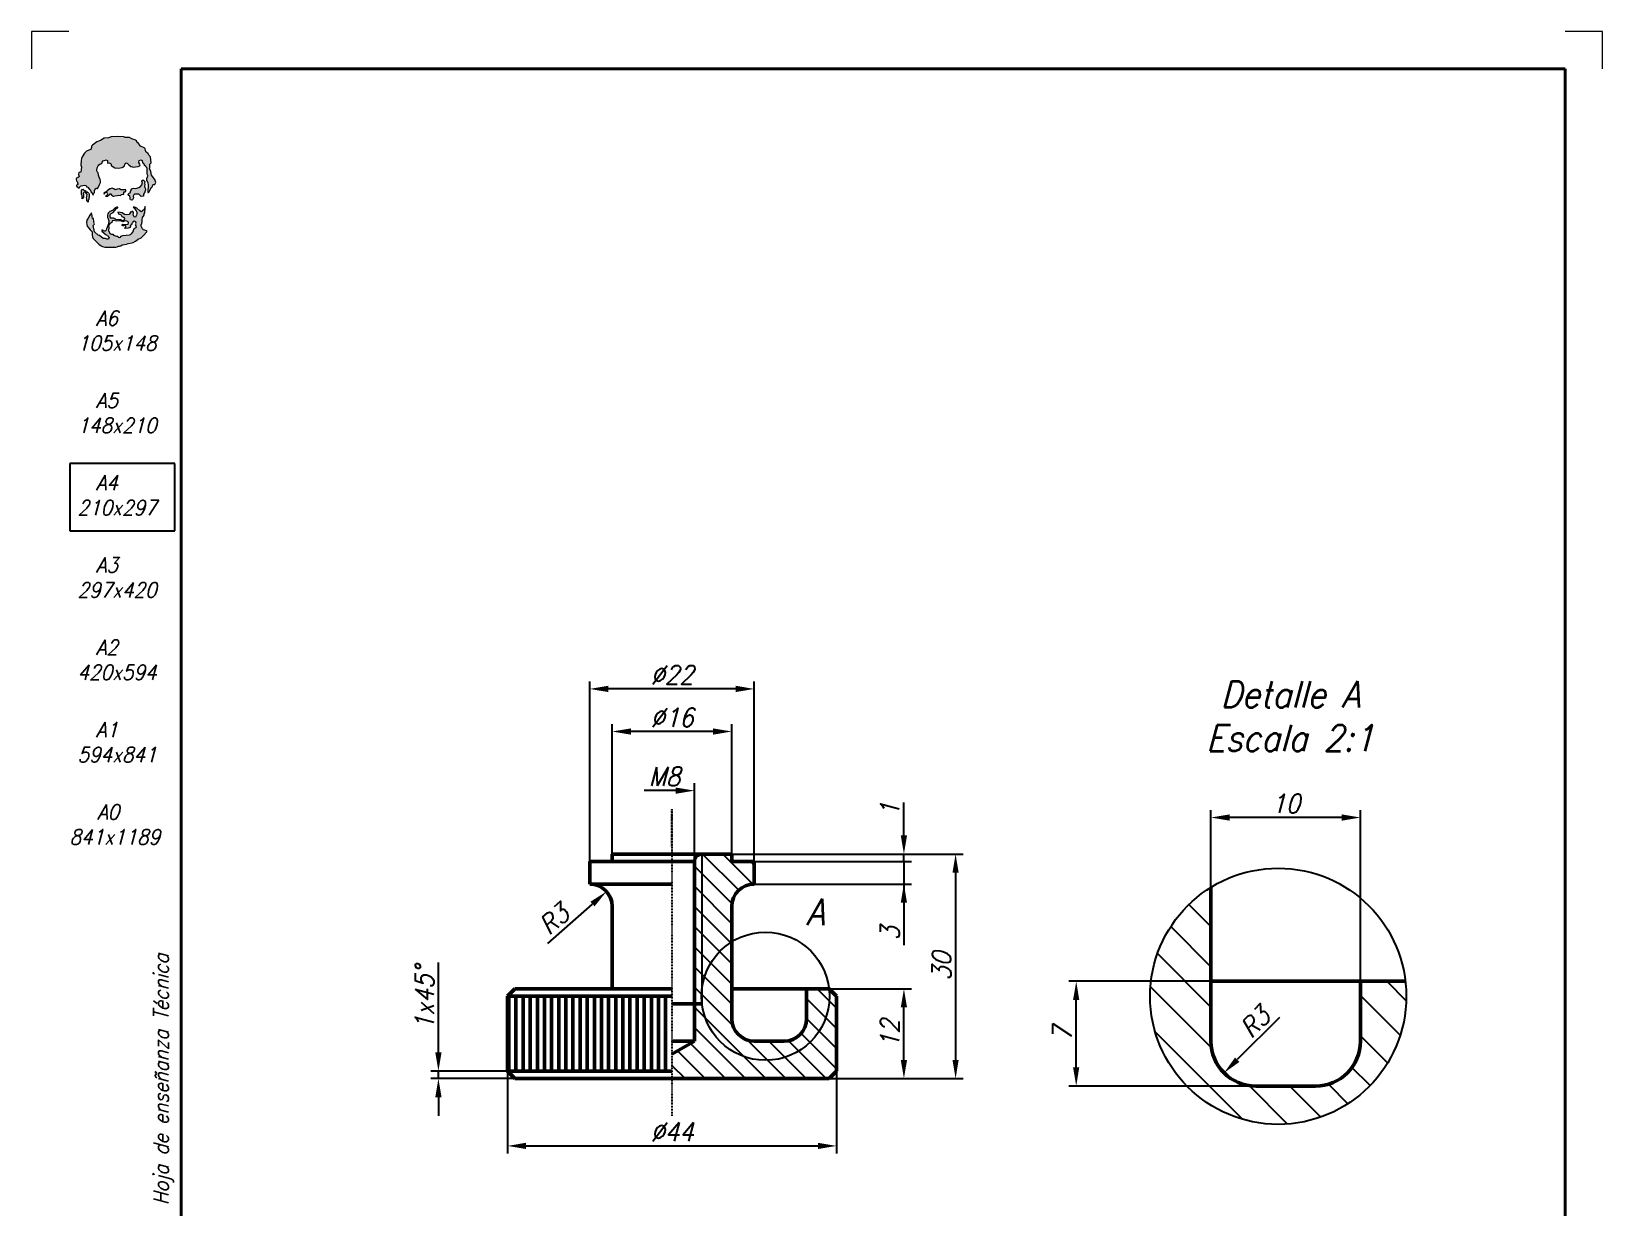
# Model space of a CAD drawing. Header units: millimetres. Extents: x 163 to 373, y -25 to 272.
# Drawn here: x 162.9 to 372.9, y 115.1 to 272.3 of the extents above; entities that cross this region are included whole.
import ezdxf
from ezdxf.enums import TextEntityAlignment as Align

# ---------------------------------------------------------------- set-up
doc = ezdxf.new("R2010")
doc.units = ezdxf.units.MM
doc.header["$LTSCALE"] = 0.0055
doc.linetypes.add('CENTER2', pattern=[28.575, 19.05, -3.175, 3.175, -3.175])
for name, color, linetype, lineweight in [('CONTINUA FINA', 7, 'Continuous', 25), ('CONTINUA GRUESA', 7, 'Continuous', 50), ('COTAS', 7, 'Continuous', 25), ('LAMINA 2', 7, 'Continuous', 25), ('LAMINA 3', 7, 'Continuous', 40), ('LAMINA 4', 7, 'Continuous', 13), ('LAMINA 5', 7, 'Continuous', 25), ('LINEA DE EJES', 7, 'CENTER2', 25)]:
    doc.layers.add(name, color=color, linetype=linetype, lineweight=lineweight)
doc.layers.add('LAMINA 1', color=7, linetype='Continuous')
doc.styles.add('Romans', font='Romans.shx')
doc.styles.add('TECNICA 2.5', font='romans.shx', dxfattribs={"width": 0.9, "oblique": 15, "height": 2.5})
doc.styles.add('TECNICA 3.5', font='romans.shx', dxfattribs={"width": 0.9, "oblique": 15, "height": 3.5})
doc.dimstyles.new('COTAS 2.5', dxfattribs={"dimtxt": 2.5, "dimasz": 2.5, "dimexe": 1, "dimexo": 0, "dimtad": 1, "dimtxsty": 'TECNICA 2.5', "dimcen": 2.5, "dimclrd": 256, "dimclre": 256, "dimclrt": 256, "dimadec": 0, "dimazin": 0, "dimtfac": 1, "dimtmove": 0, "dimatfit": 3, "dimfxl": 1, "dimlwd": -1, "dimlwe": -1, "dimarcsym": 0})
doc.dimstyles.new('COTAS 2.5 ESCALA 2-1', dxfattribs={"dimtxt": 2.5, "dimasz": 2.5, "dimexe": 1, "dimexo": 0, "dimtad": 1, "dimlfac": 0.5, "dimtxsty": 'TECNICA 2.5', "dimcen": 2.5, "dimclrd": 256, "dimclre": 256, "dimclrt": 256, "dimadec": 0, "dimazin": 0, "dimtfac": 1, "dimtmove": 0, "dimatfit": 3, "dimfxl": 1, "dimlwd": -1, "dimlwe": -1, "dimarcsym": 0})

# ---------------------------------------------------------------- blocks, each defined once
blk = doc.blocks.new('*D4')
at = {"layer": 'COTAS', "transparency": 16777216}
for p, q in [((217.28, 135.8), (217.28, 147.83)), ((226.5, 133.3), (216.28, 133.3)), ((227.5, 132.3), (216.28, 132.3)), ((217.28, 132.3), (217.28, 133.3)), ((217.28, 129.8), (217.28, 127.3))]:
    blk.add_line(p, q, dxfattribs=at)
for points in [[(216.86, 135.8), (217.7, 135.8), (217.28, 133.3)], [(216.86, 129.8), (217.7, 129.8), (217.28, 132.3)]]:
    blk.add_solid(points, dxfattribs=at)
at = {"layer": 'Defpoints', "color": 0, "transparency": 16777216}
for p in [(217.28, 133.3), (226.5, 133.3), (227.5, 132.3)]:
    blk.add_point(p, dxfattribs=at)
at = {"layer": 'COTAS', "transparency": 16777216, "insert": (215.41, 143.06), "char_height": 2.5, "attachment_point": 5, "rotation": 90, "style": 'TECNICA 2.5'}
blk.add_mtext('1x45%%D', dxfattribs=at)
blk = doc.blocks.new('*D5')
at = {"layer": 'COTAS', "transparency": 16777216}
for p, q in [((269.5, 144.3), (280.5, 144.3)), ((279.5, 134.8), (279.5, 141.8)), ((269.5, 132.3), (280.5, 132.3))]:
    blk.add_line(p, q, dxfattribs=at)
for points in [[(279.08, 141.8), (279.92, 141.8), (279.5, 144.3)], [(279.08, 134.8), (279.92, 134.8), (279.5, 132.3)]]:
    blk.add_solid(points, dxfattribs=at)
at = {"layer": 'Defpoints', "color": 0, "transparency": 16777216}
for p in [(269.5, 144.3), (279.5, 144.3), (269.5, 132.3)]:
    blk.add_point(p, dxfattribs=at)
at = {"layer": 'COTAS', "transparency": 16777216, "insert": (277.62, 138.3), "char_height": 2.5, "attachment_point": 5, "rotation": 90, "style": 'TECNICA 2.5'}
blk.add_mtext('12', dxfattribs=at)
blk = doc.blocks.new('*D6')
at = {"layer": 'COTAS', "transparency": 16777216}
for p, q in [((256.5, 162.3), (287.41, 162.3)), ((286.41, 159.8), (286.41, 134.8)), ((269.5, 132.3), (287.41, 132.3))]:
    blk.add_line(p, q, dxfattribs=at)
for points in [[(285.99, 159.8), (286.82, 159.8), (286.41, 162.3)], [(285.99, 134.8), (286.82, 134.8), (286.41, 132.3)]]:
    blk.add_solid(points, dxfattribs=at)
at = {"layer": 'Defpoints', "color": 0, "transparency": 16777216}
for p in [(256.5, 162.3), (269.5, 132.3), (286.41, 132.3)]:
    blk.add_point(p, dxfattribs=at)
at = {"layer": 'COTAS', "transparency": 16777216, "insert": (284.53, 147.3), "char_height": 2.5, "attachment_point": 5, "rotation": 90, "style": 'TECNICA 2.5'}
blk.add_mtext('30', dxfattribs=at)
blk = doc.blocks.new('*D11')
at = {"layer": 'COTAS', "transparency": 16777216}
for p, q in [((237.5, 161.3), (237.5, 185.38)), ((259.5, 161.3), (259.5, 185.38)), ((257, 184.38), (240, 184.38))]:
    blk.add_line(p, q, dxfattribs=at)
for points in [[(240, 184.8), (240, 183.96), (237.5, 184.38)], [(257, 184.8), (257, 183.96), (259.5, 184.38)]]:
    blk.add_solid(points, dxfattribs=at)
at = {"layer": 'Defpoints', "color": 0, "transparency": 16777216}
for p in [(237.5, 184.38), (237.5, 161.3), (259.5, 161.3)]:
    blk.add_point(p, dxfattribs=at)
at = {"layer": 'COTAS', "transparency": 16777216, "insert": (248.5, 186.26), "char_height": 2.5, "attachment_point": 5, "style": 'TECNICA 2.5'}
blk.add_mtext('%%C22', dxfattribs=at)
blk = doc.blocks.new('*D12')
at = {"layer": 'COTAS', "transparency": 16777216}
for p, q in [((240.5, 162.3), (240.5, 179.69)), ((254, 178.69), (243, 178.69)), ((256.5, 162.3), (256.5, 179.69))]:
    blk.add_line(p, q, dxfattribs=at)
for points in [[(243, 179.1), (243, 178.27), (240.5, 178.69)], [(254, 179.1), (254, 178.27), (256.5, 178.69)]]:
    blk.add_solid(points, dxfattribs=at)
at = {"layer": 'Defpoints', "color": 0, "transparency": 16777216}
for p in [(240.5, 178.69), (240.5, 162.3), (256.5, 162.3)]:
    blk.add_point(p, dxfattribs=at)
at = {"layer": 'COTAS', "transparency": 16777216, "insert": (248.5, 180.56), "char_height": 2.5, "attachment_point": 5, "style": 'TECNICA 2.5'}
blk.add_mtext('%%C16', dxfattribs=at)
blk = doc.blocks.new('*D15')
at = {"layer": 'COTAS', "transparency": 16777216}
blk.add_line((231.92, 150.36), (237.87, 155.63), dxfattribs=at)
blk.add_solid([(237.6, 155.94), (238.15, 155.32), (239.74, 157.29)], dxfattribs=at)
at = {"layer": 'Defpoints', "color": 0, "transparency": 16777216}
for p in [(239.74, 157.29), (237.5, 155.3)]:
    blk.add_point(p, dxfattribs=at)
at = {"layer": 'COTAS', "transparency": 16777216, "insert": (232.72, 153.57), "char_height": 2.5, "attachment_point": 5, "rotation": 41.5213, "style": 'TECNICA 2.5'}
blk.add_mtext('R3', dxfattribs=at)
blk = doc.blocks.new('*D16')
at = {"layer": 'COTAS', "transparency": 16777216}
blk.add_line((329.68, 140.45), (324.05, 134.83), dxfattribs=at)
blk.add_solid([(323.76, 135.12), (324.35, 134.53), (322.29, 133.06)], dxfattribs=at)
at = {"layer": 'Defpoints', "color": 0, "transparency": 16777216}
for p in [(326.53, 137.3), (322.29, 133.06)]:
    blk.add_point(p, dxfattribs=at)
at = {"layer": 'COTAS', "transparency": 16777216, "insert": (326.42, 139.85), "char_height": 2.5, "attachment_point": 5, "rotation": 45, "style": 'TECNICA 2.5'}
blk.add_mtext('R3', dxfattribs=at)
blk = doc.blocks.new('*D17')
at = {"layer": 'COTAS', "transparency": 16777216}
for p, q in [((320.53, 157.86), (320.53, 168.19)), ((340.53, 145.3), (340.53, 168.19)), ((338.03, 167.19), (323.03, 167.19))]:
    blk.add_line(p, q, dxfattribs=at)
for points in [[(323.03, 167.61), (323.03, 166.77), (320.53, 167.19)], [(338.03, 167.61), (338.03, 166.77), (340.53, 167.19)]]:
    blk.add_solid(points, dxfattribs=at)
at = {"layer": 'Defpoints', "color": 0, "transparency": 16777216}
for p in [(320.53, 167.19), (320.53, 157.86), (340.53, 145.3)]:
    blk.add_point(p, dxfattribs=at)
at = {"layer": 'COTAS', "transparency": 16777216, "insert": (330.53, 169.07), "char_height": 2.5, "attachment_point": 5, "style": 'TECNICA 2.5'}
blk.add_mtext('10', dxfattribs=at)
blk = doc.blocks.new('*D19')
at = {"layer": 'COTAS', "transparency": 16777216}
for p, q in [((320.53, 145.3), (301.53, 145.3)), ((302.53, 133.8), (302.53, 142.8)), ((326.53, 131.3), (301.53, 131.3))]:
    blk.add_line(p, q, dxfattribs=at)
for points in [[(302.11, 142.8), (302.94, 142.8), (302.53, 145.3)], [(302.11, 133.8), (302.94, 133.8), (302.53, 131.3)]]:
    blk.add_solid(points, dxfattribs=at)
at = {"layer": 'Defpoints', "color": 0, "transparency": 16777216}
for p in [(302.53, 145.3), (320.53, 145.3), (326.53, 131.3)]:
    blk.add_point(p, dxfattribs=at)
at = {"layer": 'COTAS', "transparency": 16777216, "insert": (300.65, 138.3), "char_height": 2.5, "attachment_point": 5, "rotation": 90, "style": 'TECNICA 2.5'}
blk.add_mtext('7', dxfattribs=at)
blk = doc.blocks.new('FORMATO A4 laminas')
at = {"layer": 'LAMINA 4'}
h = blk.add_hatch(color=256, dxfattribs=at)
h.paths.add_polyline_path([(-9.66, 235.85), (-9.75, 236.1), (-9.8, 236.29), (-9.85, 236.39), (-10.04, 236.48), (-10.43, 236.68), (-10.53, 236.78), (-10.63, 236.97), (-10.73, 237.12), (-10.87, 237.16), (-10.97, 237.36), (-11.11, 237.46), (-11.31, 237.55), (-11.6, 237.65), (-11.89, 237.82), (-12.47, 237.84), (-12.67, 237.89), (-13.54, 237.94), (-14.32, 237.89), (-14.71, 237.77), (-15.29, 237.75), (-15.78, 237.41), (-16.27, 237.26), (-16.85, 236.78), (-16.95, 236.68), (-16.99, 236.48), (-17.04, 236.24), (-17.33, 236.14), (-17.63, 236), (-17.92, 235.71), (-18.21, 235.22), (-18.31, 235.03), (-18.33, 234.73), (-18.38, 234.15), (-18.31, 233.86), (-18.4, 233.18), (-18.65, 233.13), (-18.7, 232.89), (-18.6, 232.6), (-18.7, 232.5), (-18.89, 232.45), (-18.99, 232.4), (-19.04, 232.3), (-19.04, 232.21), (-18.99, 232.01), (-18.89, 231.92), (-18.79, 231.62), (-18.79, 231.53), (-18.89, 231.48), (-18.99, 231.45), (-18.99, 231.33), (-18.62, 231.06), (-18.5, 231.3), (-18.45, 231.33), (-18.36, 231.38), (-17.92, 231.45), (-17.72, 231.41), (-17.65, 231.33), (-17.63, 231.24), (-17.48, 231.19), (-17.24, 230.89), (-17.14, 230.85), (-17.07, 230.64), (-17, 230.51), (-16.85, 230.36), (-16.85, 230.19), (-16.75, 230.17), (-16.65, 230.36), (-16.56, 230.46), (-16.56, 230.75), (-16.41, 231.04), (-16.36, 231.04), (-16.27, 231.02), (-16.17, 231.02), (-15.97, 231.33), (-15.88, 231.53), (-15.78, 231.82), (-15.78, 232.01), (-15.83, 232.21), (-15.93, 232.5), (-16.02, 232.79), (-16.07, 233.08), (-16.17, 233.18), (-16.24, 233.37), (-16.27, 233.47), (-16.22, 233.76), (-16.07, 234.05), (-15.97, 234.15), (-15.78, 234.3), (-15.68, 234.3), (-15.56, 234.44), (-15.56, 234.54), (-15.39, 234.69), (-15.29, 234.73), (-15.1, 234.81), (-15, 234.83), (-14.81, 234.73), (-14.81, 234.54), (-14.83, 234.39), (-14.61, 234.44), (-14.42, 234.35), (-14.32, 234.25), (-14.32, 234.1), (-13.84, 233.76), (-13.35, 233.71), (-12.86, 233.81), (-12.77, 233.86), (-12.57, 234.03), (-12.52, 234.25), (-12.47, 234.35), (-12.33, 234.44), (-12.18, 234.35), (-11.99, 234.15), (-11.7, 233.96), (-11.5, 233.88), (-11.41, 233.86), (-11.11, 233.91), (-10.73, 233.96), (-10.53, 234.05), (-10.48, 234.15), (-10.53, 234.25), (-10.65, 234.49), (-10.58, 234.73), (-10.39, 234.83), (-10.19, 234.73), (-10.14, 234.44), (-10, 234.39), (-9.95, 234.15), (-9.75, 234.05), (-9.66, 233.86), (-9.56, 233.76), (-9.56, 232.98), (-9.49, 232.79), (-9.46, 232.69), (-9.53, 232.5), (-9.61, 232.3), (-9.61, 232.11), (-9.46, 231.82), (-9.41, 231.43), (-9.46, 230.55), (-9.44, 230.46), (-9.36, 230.46), (-9.27, 230.55), (-9.17, 230.75), (-8.98, 231.14), (-8.88, 231.24), (-8.81, 231.33), (-8.78, 231.5), (-8.68, 231.53), (-8.49, 231.53), (-8.39, 231.82), (-8.49, 232.21), (-8.93, 232.79), (-9.02, 233.28), (-9.24, 233.67), (-9.17, 233.76), (-9.17, 234.25), (-8.98, 234.44), (-9.07, 235.22), (-9.27, 235.41), (-9.46, 235.71)])
h.paths.add_polyline_path([(-17.29, 230.12), (-17.26, 230.2), (-17.34, 230.37), (-17.43, 230.41), (-17.53, 230.48), (-17.63, 230.6), (-17.72, 230.63), (-17.82, 230.7), (-17.92, 230.75), (-18.02, 230.8), (-18.04, 230.86), (-18.11, 230.89), (-18.21, 230.89, 0.414214), (-18.31, 230.8), (-18.31, 230.21), (-18.23, 230.02), (-18.23, 229.73), (-18.21, 229.63), (-18.11, 229.73), (-18.04, 229.83), (-18.02, 229.92), (-18.02, 230.02), (-18.06, 230.21), (-18.04, 230.26), (-18.03, 230.36), (-18.04, 230.41), (-17.96, 230.51), (-17.77, 230.51), (-17.63, 230.31), (-17.53, 230.21), (-17.61, 229.95), (-17.64, 229.78), (-17.63, 229.73), (-17.58, 229.63), (-17.58, 229.34), (-17.43, 229.19), (-17.43, 229.44), (-17.33, 229.53), (-17.33, 229.73), (-17.29, 229.83)])
h.paths.add_polyline_path([(-12.67, 230.55), (-12.47, 230.55), (-12.38, 230.65), (-12.38, 230.8, 0.414214), (-12.43, 230.85), (-12.67, 230.85), (-12.86, 230.82), (-13.06, 230.85), (-13.25, 230.94), (-13.54, 230.92), (-13.79, 230.85), (-13.98, 230.94), (-14.13, 231.02), (-14.22, 231.04), (-14.32, 231.02), (-14.42, 230.97), (-14.52, 230.94), (-14.71, 230.85), (-14.86, 230.7), (-15.17, 230.46), (-15.34, 230.36), (-15.29, 230.26), (-15.13, 230.41, -1.086319), (-14.9, 230.1), (-15.1, 229.97), (-14.9, 229.95), (-14.81, 230), (-14.51, 230.23, -0.461268), (-14.29, 230.19), (-14.22, 230.07), (-14.13, 230), (-14.03, 229.97), (-13.84, 230.02), (-13.54, 230.07), (-13.35, 230.12), (-13.16, 230.07), (-13.06, 230.12), (-12.96, 230.21), (-12.77, 230.24), (-12.67, 230.26)])
h.paths.add_polyline_path([(-9.75, 230.85), (-9.75, 230.94), (-9.85, 231.14), (-9.9, 231.28), (-9.85, 231.53), (-9.87, 231.72), (-9.85, 231.92), (-10.04, 232.11), (-10.14, 232.11), (-10.24, 232.04), (-10.24, 231.96), (-10.14, 231.82), (-10.24, 231.48), (-10.43, 231.28), (-10.63, 231.14), (-10.92, 231.04), (-11.11, 231.02), (-11.31, 231.04), (-11.5, 230.99), (-11.6, 230.94), (-11.7, 230.75), (-11.79, 230.41), (-11.99, 230.36), (-12.06, 230.21), (-11.99, 230.07), (-11.84, 229.97), (-11.79, 229.78), (-11.82, 229.58), (-11.75, 229.49), (-11.6, 229.44), (-11.5, 229.49), (-11.36, 229.78), (-11.38, 229.97), (-11.31, 230.17), (-11.21, 230.26), (-10.63, 230.26), (-10.31, 229.95), (-10.04, 229.97), (-10.02, 230.07), (-10.04, 230.26), (-9.95, 230.36), (-9.85, 230.46), (-9.83, 230.55)])
h.paths.add_polyline_path([(-10.14, 227.15), (-9.95, 227.44), (-9.92, 227.64), (-9.85, 227.74), (-9.83, 227.93), (-9.8, 228.22), (-9.8, 228.61), (-9.95, 228.22), (-10.14, 228.03), (-10.29, 227.88), (-10.53, 228.03), (-10.92, 228.37), (-11.11, 228.46), (-11.21, 228.51), (-11.41, 228.51), (-11.26, 228.42), (-11.02, 228.03), (-10.92, 227.83), (-10.9, 227.64), (-10.94, 227.44, -1), (-11.38, 227.44), (-11.36, 227.71, 0.137555), (-11.37, 227.76), (-11.38, 227.78), (-11.41, 227.87, 0.593772), (-11.62, 227.91), (-11.79, 227.69), (-11.94, 227.54), (-12.28, 227.49), (-12.57, 227.54), (-12.86, 227.74), (-13.16, 227.81), (-13.45, 227.83), (-13.35, 227.64), (-13.25, 227.59), (-13.06, 227.54), (-12.91, 227.25), (-12.84, 227.23), (-12.71, 227.19, -1.19544), (-12.9, 226.76), (-13.06, 226.86), (-13.35, 226.81), (-13.74, 226.86), (-13.93, 227.01), (-14.03, 227.06), (-14.32, 227.06, -0.414214), (-14.52, 227.25), (-14.52, 227.44, -0.302776), (-14.4, 227.62), (-14.13, 227.74), (-13.64, 228.32), (-13.45, 228.42), (-13.45, 228.51), (-13.59, 228.51), (-13.81, 228.42), (-14.18, 228.05), (-14.52, 227.93), (-14.71, 227.74), (-14.78, 227.64), (-14.81, 227.44), (-14.81, 227.15), (-14.76, 226.96), (-14.66, 226.67), (-14.71, 226.28), (-14.9, 225.69), (-14.95, 225.6), (-15.01, 225.43, -0.314197), (-15.2, 225.31), (-15.39, 225.35), (-15.59, 225.5), (-15.59, 225.31), (-15, 224.82), (-14.81, 224.77), (-14.73, 224.58), (-14.61, 224.43), (-14.71, 224.24), (-14.9, 224.24), (-15.1, 224.33), (-15.39, 224.33), (-15.88, 224.72), (-16.07, 224.77), (-16.56, 225.21), (-16.75, 226.08), (-16.61, 226.18), (-16.56, 226.28), (-16.61, 226.38), (-16.65, 226.57), (-16.7, 227.01), (-16.85, 227.01), (-16.9, 227.25), (-16.9, 227.44), (-16.95, 227.54), (-16.95, 227.74), (-17.19, 227.44), (-17.43, 227.06), (-17.58, 226.76), (-17.63, 226.47), (-17.6, 226.18), (-17.53, 225.99), (-17.33, 225.69), (-17.14, 225.5), (-16.95, 225.31), (-16.87, 225.21), (-16.87, 224.72), (-16.85, 224.53), (-16.75, 224.33), (-16.46, 224.04), (-15.97, 223.56), (-15.68, 223.36), (-15.49, 223.26), (-15.2, 223.17), (-13.74, 223.17), (-13.54, 223.22), (-13.35, 223.31), (-13.25, 223.31), (-13.06, 223.36), (-12.86, 223.46), (-12.57, 223.51), (-12.28, 223.56), (-12.09, 223.65), (-11.6, 223.75), (-11.41, 223.8), (-11.11, 223.95), (-10.73, 224.24), (-10.34, 224.43), (-10.04, 224.72), (-9.56, 225.21), (-9.51, 225.31), (-9.85, 225.45), (-10.04, 225.5), (-10.14, 225.6), (-10.24, 225.79), (-10.34, 225.99), (-10.34, 226.18), (-10.24, 226.28), (-10.24, 226.47), (-10.19, 226.57), (-10.19, 226.86)])
h.paths.add_polyline_path([(-11.05, 226.26), (-11.11, 226.13), (-10.97, 225.94), (-11.02, 225.79), (-11.26, 225.65), (-11.41, 225.31), (-11.65, 224.95, -0.247734), (-11.89, 224.82), (-12.77, 224.72), (-13.06, 224.63, -1), (-13.45, 224.63), (-13.64, 224.63), (-14.03, 224.77), (-14.13, 224.89), (-14.32, 224.89), (-14.52, 225.01), (-14.71, 225.4), (-14.66, 225.79), (-14.71, 226.08), (-14.52, 226.33), (-14.27, 226.47), (-14.22, 226.67), (-14.03, 226.72), (-13.64, 226.62), (-13.25, 226.67), (-13.06, 226.67), (-12.77, 226.57), (-12.57, 226.62), (-12.38, 226.67), (-12.23, 226.62, -1), (-12.23, 226.18), (-12.77, 226.23), (-12.91, 226.08), (-12.84, 226.06), (-12.77, 226.05), (-12.7, 226.06), (-12.63, 226.08, -1.15301), (-12.57, 225.69), (-12.38, 225.65), (-12.09, 225.69), (-11.79, 225.79), (-11.75, 225.94), (-11.79, 226.03), (-11.6, 226.18), (-11.49, 226.47, -1.055127)], flags=16)
at = {"layer": 'LAMINA 2', "color": 7}
for p, q in [((-5.85, 194.27), (-19.85, 194.27)), ((-19.85, 194.27), (-19.85, 185.27)), ((-5.85, 185.27), (-5.85, 194.27)), ((-19.85, 185.27), (-5.85, 185.27))]:
    blk.add_line(p, q, dxfattribs=at)
at = {"layer": 'LAMINA 3'}
for p, q in [((-5, 247), (-5, -40)), ((180, 247), (-5, 247)), ((180, -40), (180, 247))]:
    blk.add_line(p, q, dxfattribs=at)
at = {"layer": 'LAMINA 4'}
for p, q in [((-20, 252), (-25, 252)), ((-25, 252), (-25, 247)), ((185, 252), (180, 252)), ((185, 247), (185, 252)), ((-15.78, 237.41), (-16.27, 237.26)), ((-15.29, 237.75), (-15.78, 237.41)), ((-14.71, 237.77), (-15.29, 237.75)), ((-14.32, 237.89), (-14.71, 237.77)), ((-13.54, 237.94), (-14.32, 237.89)), ((-12.67, 237.89), (-13.54, 237.94)), ((-12.47, 237.84), (-12.67, 237.89)), ((-11.89, 237.82), (-12.47, 237.84)), ((-11.6, 237.65), (-11.89, 237.82)), ((-11.31, 237.55), (-11.6, 237.65)), ((-11.11, 237.46), (-11.31, 237.55)), ((-10.97, 237.36), (-11.11, 237.46)), ((-10.87, 237.16), (-10.97, 237.36)), ((-18.21, 235.22), (-18.31, 235.03)), ((-17.92, 235.71), (-18.21, 235.22)), ((-17.63, 236), (-17.92, 235.71)), ((-17.33, 236.14), (-17.63, 236)), ((-17.04, 236.24), (-17.33, 236.14)), ((-16.99, 236.48), (-17.04, 236.24)), ((-16.95, 236.68), (-16.99, 236.48)), ((-16.85, 236.78), (-16.95, 236.68)), ((-16.27, 237.26), (-16.85, 236.78)), ((-10.73, 237.12), (-10.87, 237.16)), ((-10.63, 236.97), (-10.73, 237.12)), ((-10.53, 236.78), (-10.63, 236.97)), ((-10.43, 236.68), (-10.53, 236.78)), ((-10.04, 236.48), (-10.43, 236.68)), ((-9.85, 236.39), (-10.04, 236.48)), ((-9.8, 236.29), (-9.85, 236.39)), ((-9.75, 236.1), (-9.8, 236.29)), ((-9.66, 235.85), (-9.75, 236.1)), ((-9.46, 235.71), (-9.66, 235.85)), ((-9.27, 235.41), (-9.46, 235.71)), ((-9.07, 235.22), (-9.27, 235.41)), ((-8.98, 234.44), (-9.07, 235.22)), ((-18.65, 233.13), (-18.7, 232.89)), ((-18.4, 233.18), (-18.65, 233.13)), ((-18.31, 233.86), (-18.4, 233.18)), ((-18.33, 234.73), (-18.38, 234.15)), ((-18.38, 234.15), (-18.31, 233.86)), ((-18.31, 235.03), (-18.33, 234.73)), ((-16.27, 233.47), (-16.22, 233.76)), ((-16.24, 233.37), (-16.27, 233.47)), ((-16.17, 233.18), (-16.24, 233.37)), ((-16.22, 233.76), (-16.07, 234.05)), ((-16.07, 233.08), (-16.17, 233.18)), ((-16.07, 234.05), (-15.97, 234.15)), ((-15.97, 234.15), (-15.78, 234.3)), ((-15.78, 234.3), (-15.68, 234.3)), ((-15.68, 234.3), (-15.56, 234.44)), ((-15.56, 234.54), (-15.39, 234.69)), ((-15.56, 234.44), (-15.56, 234.54)), ((-15.39, 234.69), (-15.29, 234.73)), ((-15.29, 234.73), (-15.1, 234.81)), ((-15.1, 234.81), (-15, 234.83)), ((-15, 234.83), (-14.81, 234.73)), ((-14.81, 234.54), (-14.83, 234.39)), ((-14.83, 234.39), (-14.61, 234.44)), ((-14.81, 234.73), (-14.81, 234.54)), ((-14.61, 234.44), (-14.42, 234.35)), ((-14.42, 234.35), (-14.32, 234.25)), ((-14.32, 234.25), (-14.32, 234.1)), ((-14.32, 234.1), (-13.84, 233.76)), ((-13.84, 233.76), (-13.35, 233.71)), ((-13.35, 233.71), (-12.86, 233.81)), ((-12.86, 233.81), (-12.77, 233.86)), ((-12.77, 233.86), (-12.57, 234.03)), ((-12.57, 234.03), (-12.52, 234.25)), ((-12.52, 234.25), (-12.47, 234.35)), ((-12.47, 234.35), (-12.33, 234.44)), ((-12.33, 234.44), (-12.18, 234.35)), ((-12.18, 234.35), (-11.99, 234.15)), ((-11.99, 234.15), (-11.7, 233.96)), ((-11.7, 233.96), (-11.5, 233.88)), ((-11.5, 233.88), (-11.41, 233.86)), ((-11.41, 233.86), (-11.11, 233.91)), ((-11.11, 233.91), (-10.73, 233.96)), ((-10.73, 233.96), (-10.53, 234.05)), ((-10.65, 234.49), (-10.58, 234.73)), ((-10.53, 234.25), (-10.65, 234.49)), ((-10.58, 234.73), (-10.39, 234.83)), ((-10.48, 234.15), (-10.53, 234.25)), ((-10.53, 234.05), (-10.48, 234.15)), ((-10.39, 234.83), (-10.19, 234.73)), ((-10.19, 234.73), (-10.14, 234.44)), ((-10.14, 234.44), (-10, 234.39)), ((-10, 234.39), (-9.95, 234.15)), ((-9.95, 234.15), (-9.75, 234.05)), ((-9.75, 234.05), (-9.66, 233.86)), ((-9.66, 233.86), (-9.56, 233.76)), ((-9.56, 233.76), (-9.56, 232.98)), ((-9.24, 233.67), (-9.17, 233.76)), ((-9.02, 233.28), (-9.24, 233.67)), ((-9.17, 234.25), (-8.98, 234.44)), ((-9.17, 233.76), (-9.17, 234.25)), ((-8.93, 232.79), (-9.02, 233.28)), ((-18.99, 232.4), (-19.04, 232.3)), ((-19.04, 232.3), (-19.04, 232.21)), ((-19.04, 232.21), (-18.99, 232.01)), ((-18.89, 232.45), (-18.99, 232.4)), ((-18.99, 232.01), (-18.89, 231.92)), ((-18.89, 231.48), (-18.99, 231.45)), ((-18.99, 231.45), (-18.99, 231.33)), ((-18.99, 231.33), (-18.62, 231.06)), ((-18.7, 232.5), (-18.89, 232.45)), ((-18.89, 231.92), (-18.79, 231.62)), ((-18.79, 231.53), (-18.89, 231.48)), ((-18.79, 231.62), (-18.79, 231.53)), ((-18.7, 232.89), (-18.6, 232.6)), ((-18.6, 232.6), (-18.7, 232.5)), ((-18.62, 231.06), (-18.5, 231.3)), ((-18.5, 231.3), (-18.45, 231.33)), ((-18.45, 231.33), (-18.36, 231.38)), ((-18.36, 231.38), (-17.92, 231.45)), ((-17.92, 231.45), (-17.72, 231.41)), ((-17.72, 231.41), (-17.65, 231.33)), ((-17.65, 231.33), (-17.63, 231.24)), ((-17.63, 231.24), (-17.48, 231.19)), ((-17.48, 231.19), (-17.24, 230.89)), ((-16.56, 230.75), (-16.41, 231.04)), ((-16.41, 231.04), (-16.36, 231.04)), ((-16.36, 231.04), (-16.27, 231.02)), ((-16.27, 231.02), (-16.17, 231.02)), ((-16.17, 231.02), (-15.97, 231.33)), ((-16.02, 232.79), (-16.07, 233.08)), ((-15.93, 232.5), (-16.02, 232.79)), ((-15.97, 231.33), (-15.88, 231.53)), ((-15.83, 232.21), (-15.93, 232.5)), ((-15.88, 231.53), (-15.78, 231.82)), ((-15.78, 232.01), (-15.83, 232.21)), ((-15.78, 231.82), (-15.78, 232.01)), ((-14.32, 231.02), (-14.42, 230.97)), ((-14.22, 231.04), (-14.32, 231.02)), ((-14.13, 231.02), (-14.22, 231.04)), ((-13.98, 230.94), (-14.13, 231.02)), ((-11.5, 230.99), (-11.31, 231.04)), ((-11.31, 231.04), (-11.11, 231.02)), ((-11.11, 231.02), (-10.92, 231.04)), ((-10.92, 231.04), (-10.63, 231.14)), ((-10.63, 231.14), (-10.43, 231.28)), ((-10.43, 231.28), (-10.24, 231.48)), ((-10.24, 232.04), (-10.14, 232.11)), ((-10.24, 231.96), (-10.24, 232.04)), ((-10.14, 231.82), (-10.24, 231.96)), ((-10.24, 231.48), (-10.14, 231.82)), ((-10.14, 232.11), (-10.04, 232.11)), ((-10.04, 232.11), (-9.85, 231.92)), ((-9.85, 231.53), (-9.9, 231.28)), ((-9.9, 231.28), (-9.85, 231.14)), ((-9.85, 231.92), (-9.87, 231.72)), ((-9.87, 231.72), (-9.85, 231.53)), ((-9.85, 231.14), (-9.75, 230.94)), ((-9.53, 232.5), (-9.61, 232.3)), ((-9.61, 232.3), (-9.61, 232.11)), ((-9.61, 232.11), (-9.46, 231.82)), ((-9.56, 232.98), (-9.49, 232.79)), ((-9.46, 232.69), (-9.53, 232.5)), ((-9.49, 232.79), (-9.46, 232.69)), ((-9.46, 231.82), (-9.41, 231.43)), ((-9.41, 231.43), (-9.46, 230.55)), ((-9.17, 230.75), (-8.98, 231.14)), ((-8.98, 231.14), (-8.88, 231.24)), ((-8.49, 232.21), (-8.93, 232.79)), ((-8.88, 231.24), (-8.81, 231.33)), ((-8.81, 231.33), (-8.78, 231.5)), ((-8.78, 231.5), (-8.68, 231.53)), ((-8.68, 231.53), (-8.49, 231.53)), ((-8.39, 231.82), (-8.49, 232.21)), ((-8.49, 231.53), (-8.39, 231.82)), ((-18.31, 230.21), (-18.31, 230.8)), ((-18.23, 230.02), (-18.31, 230.21)), ((-18.23, 229.73), (-18.23, 230.02)), ((-18.21, 229.63), (-18.23, 229.73)), ((-18.21, 230.89), (-18.11, 230.89)), ((-18.11, 229.73), (-18.21, 229.63)), ((-18.04, 230.86), (-18.11, 230.89)), ((-18.04, 229.83), (-18.11, 229.73)), ((-18.04, 230.26), (-18.06, 230.21)), ((-18.06, 230.21), (-18.02, 230.02)), ((-18.02, 230.8), (-18.04, 230.86)), ((-18.04, 230.41), (-17.96, 230.51)), ((-18.04, 230.41), (-18.03, 230.36)), ((-18.04, 230.26), (-18.03, 230.36)), ((-18.02, 229.92), (-18.04, 229.83)), ((-17.92, 230.75), (-18.02, 230.8)), ((-18.02, 230.02), (-18.02, 229.92)), ((-17.77, 230.51), (-17.96, 230.51)), ((-17.82, 230.7), (-17.92, 230.75)), ((-17.72, 230.63), (-17.82, 230.7)), ((-17.63, 230.31), (-17.77, 230.51)), ((-17.63, 230.6), (-17.72, 230.63)), ((-17.64, 229.78), (-17.61, 229.95)), ((-17.63, 229.73), (-17.64, 229.78)), ((-17.63, 230.6), (-17.53, 230.48)), ((-17.53, 230.21), (-17.63, 230.31)), ((-17.58, 229.63), (-17.63, 229.73)), ((-17.61, 229.95), (-17.53, 230.21)), ((-17.58, 229.34), (-17.58, 229.63)), ((-17.43, 229.19), (-17.58, 229.34)), ((-17.43, 230.41), (-17.53, 230.48)), ((-17.34, 230.37), (-17.43, 230.41)), ((-17.33, 229.53), (-17.43, 229.44)), ((-17.43, 229.44), (-17.43, 229.19)), ((-17.34, 230.37), (-17.26, 230.2)), ((-17.29, 229.83), (-17.33, 229.73)), ((-17.33, 229.73), (-17.33, 229.53)), ((-17.26, 230.2), (-17.29, 230.12)), ((-17.29, 230.12), (-17.29, 229.83)), ((-17.24, 230.89), (-17.14, 230.85)), ((-17.14, 230.85), (-17.07, 230.64)), ((-17.07, 230.64), (-17, 230.51)), ((-17, 230.51), (-16.85, 230.36)), ((-16.85, 230.36), (-16.85, 230.19)), ((-16.85, 230.19), (-16.75, 230.17)), ((-16.75, 230.17), (-16.65, 230.36)), ((-16.65, 230.36), (-16.56, 230.46)), ((-16.56, 230.46), (-16.56, 230.75)), ((-15.17, 230.46), (-15.34, 230.36)), ((-15.34, 230.36), (-15.29, 230.26)), ((-15.29, 230.26), (-15.13, 230.41)), ((-15.17, 230.46), (-14.86, 230.7)), ((-15.1, 229.97), (-14.9, 230.1)), ((-15.1, 229.97), (-14.9, 229.95)), ((-14.9, 229.95), (-14.81, 230)), ((-14.71, 230.85), (-14.86, 230.7)), ((-14.81, 230), (-14.51, 230.23)), ((-14.52, 230.94), (-14.71, 230.85)), ((-14.42, 230.97), (-14.52, 230.94)), ((-14.22, 230.07), (-14.29, 230.19)), ((-14.22, 230.07), (-14.13, 230)), ((-14.13, 230), (-14.03, 229.97)), ((-14.03, 229.97), (-13.84, 230.02)), ((-13.79, 230.85), (-13.98, 230.94)), ((-13.84, 230.02), (-13.54, 230.07)), ((-13.54, 230.92), (-13.79, 230.85)), ((-13.25, 230.94), (-13.54, 230.92)), ((-13.54, 230.07), (-13.35, 230.12)), ((-13.35, 230.12), (-13.16, 230.07)), ((-13.06, 230.85), (-13.25, 230.94)), ((-13.16, 230.07), (-13.06, 230.12)), ((-12.86, 230.82), (-13.06, 230.85)), ((-13.06, 230.12), (-12.96, 230.21)), ((-12.96, 230.21), (-12.77, 230.24)), ((-12.67, 230.85), (-12.86, 230.82)), ((-12.77, 230.24), (-12.67, 230.26)), ((-12.43, 230.85), (-12.67, 230.85)), ((-12.67, 230.26), (-12.67, 230.55)), ((-12.67, 230.55), (-12.47, 230.55)), ((-12.47, 230.55), (-12.38, 230.65)), ((-12.38, 230.65), (-12.38, 230.8)), ((-12.06, 230.21), (-11.99, 230.36)), ((-11.99, 230.07), (-12.06, 230.21)), ((-11.99, 230.36), (-11.79, 230.41)), ((-11.84, 229.97), (-11.99, 230.07)), ((-11.79, 229.78), (-11.84, 229.97)), ((-11.82, 229.58), (-11.79, 229.78)), ((-11.75, 229.49), (-11.82, 229.58)), ((-11.79, 230.41), (-11.7, 230.75)), ((-11.6, 229.44), (-11.75, 229.49)), ((-11.7, 230.75), (-11.6, 230.94)), ((-11.6, 230.94), (-11.5, 230.99)), ((-11.5, 229.49), (-11.6, 229.44)), ((-11.36, 229.78), (-11.5, 229.49)), ((-11.31, 230.17), (-11.38, 229.97)), ((-11.38, 229.97), (-11.36, 229.78)), ((-11.21, 230.26), (-11.31, 230.17)), ((-10.63, 230.26), (-11.21, 230.26)), ((-10.31, 229.95), (-10.63, 230.26)), ((-10.04, 229.97), (-10.31, 229.95)), ((-9.95, 230.36), (-10.04, 230.26)), ((-10.04, 230.26), (-10.02, 230.07)), ((-10.02, 230.07), (-10.04, 229.97)), ((-9.85, 230.46), (-9.95, 230.36)), ((-9.83, 230.55), (-9.85, 230.46)), ((-9.75, 230.85), (-9.83, 230.55)), ((-9.75, 230.94), (-9.75, 230.85)), ((-9.46, 230.55), (-9.44, 230.46)), ((-9.44, 230.46), (-9.36, 230.46)), ((-9.36, 230.46), (-9.27, 230.55)), ((-9.27, 230.55), (-9.17, 230.75)), ((-17.43, 227.06), (-17.58, 226.76)), ((-17.19, 227.44), (-17.43, 227.06)), ((-16.95, 227.74), (-17.19, 227.44)), ((-16.95, 227.54), (-16.95, 227.74)), ((-16.9, 227.44), (-16.95, 227.54)), ((-16.9, 227.25), (-16.9, 227.44)), ((-16.85, 227.01), (-16.9, 227.25)), ((-16.7, 227.01), (-16.85, 227.01)), ((-16.65, 226.57), (-16.7, 227.01)), ((-14.78, 227.64), (-14.81, 227.44)), ((-14.81, 227.44), (-14.81, 227.15)), ((-14.81, 227.15), (-14.76, 226.96)), ((-14.71, 227.74), (-14.78, 227.64)), ((-14.76, 226.96), (-14.66, 226.67)), ((-14.52, 227.93), (-14.71, 227.74)), ((-14.18, 228.05), (-14.52, 227.93)), ((-14.52, 227.44), (-14.52, 227.25)), ((-14.13, 227.74), (-14.4, 227.62)), ((-14.03, 227.06), (-14.32, 227.06)), ((-13.81, 228.42), (-14.18, 228.05)), ((-14.13, 227.74), (-13.64, 228.32)), ((-13.93, 227.01), (-14.03, 227.06)), ((-13.74, 226.86), (-13.93, 227.01)), ((-13.59, 228.51), (-13.81, 228.42)), ((-13.35, 226.81), (-13.74, 226.86)), ((-13.64, 228.32), (-13.45, 228.42)), ((-13.45, 228.51), (-13.59, 228.51)), ((-13.45, 228.42), (-13.45, 228.51)), ((-13.16, 227.81), (-13.45, 227.83)), ((-13.45, 227.83), (-13.35, 227.64)), ((-13.35, 227.64), (-13.25, 227.59)), ((-13.06, 226.86), (-13.35, 226.81)), ((-13.25, 227.59), (-13.06, 227.54)), ((-12.86, 227.74), (-13.16, 227.81)), ((-13.06, 227.54), (-12.91, 227.25)), ((-13.06, 226.86), (-12.9, 226.76)), ((-12.91, 227.25), (-12.84, 227.23)), ((-12.57, 227.54), (-12.86, 227.74)), ((-12.84, 227.23), (-12.71, 227.19)), ((-12.28, 227.49), (-12.57, 227.54)), ((-11.94, 227.54), (-12.28, 227.49)), ((-11.79, 227.69), (-11.94, 227.54)), ((-11.79, 227.69), (-11.62, 227.91)), ((-11.21, 228.51), (-11.41, 228.51)), ((-11.41, 228.51), (-11.26, 228.42)), ((-11.38, 227.78), (-11.41, 227.87)), ((-11.37, 227.76), (-11.38, 227.78)), ((-11.38, 227.44), (-11.36, 227.71)), ((-11.26, 228.42), (-11.02, 228.03)), ((-11.11, 228.46), (-11.21, 228.51)), ((-10.92, 228.37), (-11.11, 228.46)), ((-11.02, 228.03), (-10.92, 227.83)), ((-10.9, 227.64), (-10.94, 227.44)), ((-10.53, 228.03), (-10.92, 228.37)), ((-10.92, 227.83), (-10.9, 227.64)), ((-10.29, 227.88), (-10.53, 228.03)), ((-10.14, 228.03), (-10.29, 227.88)), ((-10.19, 226.86), (-10.14, 227.15)), ((-10.19, 226.57), (-10.19, 226.86)), ((-9.95, 228.22), (-10.14, 228.03)), ((-10.14, 227.15), (-9.95, 227.44)), ((-9.8, 228.61), (-9.95, 228.22)), ((-9.95, 227.44), (-9.92, 227.64)), ((-9.92, 227.64), (-9.85, 227.74)), ((-9.85, 227.74), (-9.83, 227.93)), ((-9.83, 227.93), (-9.8, 228.22)), ((-9.8, 228.22), (-9.8, 228.61)), ((-17.58, 226.76), (-17.63, 226.47)), ((-17.63, 226.47), (-17.6, 226.18)), ((-17.6, 226.18), (-17.53, 225.99)), ((-17.53, 225.99), (-17.33, 225.69)), ((-17.33, 225.69), (-17.14, 225.5)), ((-17.14, 225.5), (-16.95, 225.31)), ((-16.95, 225.31), (-16.87, 225.21)), ((-16.87, 225.21), (-16.87, 224.72)), ((-16.87, 224.72), (-16.85, 224.53)), ((-16.75, 226.08), (-16.61, 226.18)), ((-16.56, 225.21), (-16.75, 226.08)), ((-16.61, 226.38), (-16.65, 226.57)), ((-16.56, 226.28), (-16.61, 226.38)), ((-16.61, 226.18), (-16.56, 226.28)), ((-16.07, 224.77), (-16.56, 225.21)), ((-15.88, 224.72), (-16.07, 224.77)), ((-15.39, 224.33), (-15.88, 224.72)), ((-15.39, 225.35), (-15.59, 225.5)), ((-15.59, 225.5), (-15.59, 225.31)), ((-15.59, 225.31), (-15, 224.82)), ((-15.2, 225.31), (-15.39, 225.35)), ((-14.95, 225.6), (-15.01, 225.43)), ((-15, 224.82), (-14.81, 224.77)), ((-14.9, 225.69), (-14.95, 225.6)), ((-14.71, 226.28), (-14.9, 225.69)), ((-14.81, 224.77), (-14.73, 224.58)), ((-14.66, 226.67), (-14.71, 226.28)), ((-14.52, 226.33), (-14.71, 226.08)), ((-14.71, 226.08), (-14.66, 225.79)), ((-14.66, 225.79), (-14.71, 225.4)), ((-14.71, 225.4), (-14.52, 225.01)), ((-14.27, 226.47), (-14.52, 226.33)), ((-14.52, 225.01), (-14.32, 224.89)), ((-14.32, 224.89), (-14.13, 224.89)), ((-14.22, 226.67), (-14.27, 226.47)), ((-14.03, 226.72), (-14.22, 226.67)), ((-14.13, 224.89), (-14.03, 224.77)), ((-13.64, 226.62), (-14.03, 226.72)), ((-14.03, 224.77), (-13.64, 224.63)), ((-13.25, 226.67), (-13.64, 226.62)), ((-13.06, 226.67), (-13.25, 226.67)), ((-12.77, 226.57), (-13.06, 226.67)), ((-13.06, 224.63), (-12.77, 224.72)), ((-12.91, 226.08), (-12.77, 226.23)), ((-12.84, 226.06), (-12.91, 226.08)), ((-12.84, 226.06), (-12.77, 226.05)), ((-12.57, 226.62), (-12.77, 226.57)), ((-12.77, 226.23), (-12.23, 226.18)), ((-12.77, 226.05), (-12.7, 226.06)), ((-12.77, 224.72), (-11.89, 224.82)), ((-12.7, 226.06), (-12.63, 226.08)), ((-12.38, 226.67), (-12.57, 226.62)), ((-12.38, 225.65), (-12.57, 225.69)), ((-12.23, 226.62), (-12.38, 226.67)), ((-12.09, 225.69), (-12.38, 225.65)), ((-11.79, 225.79), (-12.09, 225.69)), ((-11.6, 226.18), (-11.79, 226.03)), ((-11.79, 226.03), (-11.75, 225.94)), ((-11.75, 225.94), (-11.79, 225.79)), ((-11.41, 225.31), (-11.65, 224.95)), ((-11.6, 226.18), (-11.49, 226.47)), ((-11.41, 225.31), (-11.26, 225.65)), ((-11.26, 225.65), (-11.02, 225.79)), ((-11.11, 226.13), (-11.05, 226.26)), ((-10.97, 225.94), (-11.11, 226.13)), ((-11.02, 225.79), (-10.97, 225.94)), ((-10.34, 226.18), (-10.24, 226.28)), ((-10.34, 225.99), (-10.34, 226.18)), ((-10.24, 225.79), (-10.34, 225.99)), ((-10.34, 224.43), (-10.04, 224.72)), ((-10.24, 226.47), (-10.19, 226.57)), ((-10.24, 226.28), (-10.24, 226.47)), ((-10.14, 225.6), (-10.24, 225.79)), ((-10.04, 225.5), (-10.14, 225.6)), ((-9.85, 225.45), (-10.04, 225.5)), ((-10.04, 224.72), (-9.56, 225.21)), ((-9.51, 225.31), (-9.85, 225.45)), ((-9.56, 225.21), (-9.51, 225.31)), ((-16.85, 224.53), (-16.75, 224.33)), ((-16.75, 224.33), (-16.46, 224.04)), ((-16.46, 224.04), (-15.97, 223.56)), ((-15.97, 223.56), (-15.68, 223.36)), ((-15.68, 223.36), (-15.49, 223.26)), ((-15.49, 223.26), (-15.2, 223.17)), ((-15.1, 224.33), (-15.39, 224.33)), ((-15.2, 223.17), (-13.74, 223.17)), ((-14.9, 224.24), (-15.1, 224.33)), ((-14.71, 224.24), (-14.9, 224.24)), ((-14.73, 224.58), (-14.61, 224.43)), ((-14.61, 224.43), (-14.71, 224.24)), ((-13.74, 223.17), (-13.54, 223.22)), ((-13.64, 224.63), (-13.45, 224.63)), ((-13.54, 223.22), (-13.35, 223.31)), ((-13.35, 223.31), (-13.25, 223.31)), ((-13.25, 223.31), (-13.06, 223.36)), ((-13.06, 223.36), (-12.86, 223.46)), ((-12.86, 223.46), (-12.57, 223.51)), ((-12.57, 223.51), (-12.28, 223.56)), ((-12.28, 223.56), (-12.09, 223.65)), ((-12.09, 223.65), (-11.6, 223.75)), ((-11.6, 223.75), (-11.41, 223.8)), ((-11.41, 223.8), (-11.11, 223.95)), ((-11.11, 223.95), (-10.73, 224.24)), ((-10.73, 224.24), (-10.34, 224.43))]:
    blk.add_line(p, q, dxfattribs=at)
for centre, radius, start, end in [((-18.21, 230.8), 0.0972, 90, 180), ((-15, 230.26), 0.194, 302.3335, 131.8103), ((-14.42, 230.12), 0.146, 29.2776, 128.3271), ((-12.43, 230.8), 0.0486, 0, 90), ((-14.32, 227.44), 0.194, 112.6199, 180), ((-14.32, 227.25), 0.194, 180, 270), ((-12.77, 226.96), 0.243, 236.1962, 76.5446), ((-11.53, 227.83), 0.121, 19.3263, 142.1289), ((-11.16, 227.44), 0.219, 180, 0), ((-11.46, 227.72), 0.0972, 355.2364, 26.5651), ((-15.2, 225.5), 0.194, 270, 339.7703), ((-12.57, 225.89), 0.194, 270, 106.2602), ((-12.23, 226.4), 0.219, 270, 90), ((-11.89, 225.11), 0.292, 270, 325.6559), ((-11.26, 226.38), 0.243, 331.9275, 158.0737), ((-13.25, 224.63), 0.194, 180, 0)]:
    blk.add_arc(centre, radius, start, end, dxfattribs=at)
at = {"layer": 'LAMINA 1', "color": 7, "style": 'Romans', "oblique": 15, "flags": 8}
for tag, height, width, p in [('SECCION1', 3, 0.8, (103.17, -12.48)), ('FECHA', 3, 0.7, (67.5, -18)), ('SECCION2', 3, 0.8, (97.5, -17.39)), ('NOMBRE', 3, 0.8, (37.5, -23.81)), ('FECHA', 3, 0.7, (67.5, -24)), ('CURSO', 3, 0.7, (102.56, -24)), ('ESCALA:', 3, 0.8, (170.75, -29.8)), ('TITULO-ARR', 3, 0.8, (85, -31.37)), ('TITULO', 5, 0.8, (85, -33.5)), ('TITULO-ABA', 3, 0.8, (85, -36.02)), ('N', 3, 0.8, (173.51, -36.5))]:
    blk.add_attdef(tag, text='', height=height, dxfattribs=dict(at, width=width)).set_placement(p, align=Align.MIDDLE)
at = {"layer": 'LAMINA 2', "color": 7, "char_height": 2, "width": 26.0715, "attachment_point": 1, "style": 'TECNICA 2.5'}
for s, insert in [('  A6\\P105x148', (-18.84, 214.67)), ('  A5\\P148x210', (-18.84, 203.67)), ('  A4\\P210x297', (-18.84, 192.67)), ('  A3\\P297x420', (-18.84, 181.67)), ('  A2\\P420x594', (-18.84, 170.67)), ('  A1\\P594x841', (-18.84, 159.67)), ('   A0\\P841x1189', (-19.91, 148.67))]:
    blk.add_mtext(s, dxfattribs=dict(at, insert=insert))
at = {"layer": 'LAMINA 2', "color": 7, "insert": (-8.67, 95.11), "char_height": 2, "width": 39.5943, "attachment_point": 1, "rotation": 90, "style": 'TECNICA 2.5'}
blk.add_mtext('Hoja de enseñanza Técnica', dxfattribs=at)
at = {"layer": 'LAMINA 5', "color": 7, "style": 'Romans', "oblique": 15, "width": 0.8, "flags": 8}
for tag, p in [('POS.', (0, 0)), ('CANT.', (10, 0)), ('DENOM.', (50, 0)), ('NORMA', (100, 0)), ('MAT.', (132.5, 0)), ('DIM.', (165, 0)), ('NOMBRE', (37.5, -18))]:
    blk.add_attdef(tag, text='', height=3, dxfattribs=at).set_placement(p, align=Align.MIDDLE)

msp = doc.modelspace()

# ---------------------------------------------------------------- hatches: boundary and pattern name
at = {"layer": 'CONTINUA FINA'}
h = msp.add_hatch(dxfattribs=at)
h.set_pattern_fill('LINE', color=256, scale=0.6, angle=135)
h.paths.add_polyline_path([(256.499, 155.3, -0.4142136), (259.499, 158.3), (259.499, 161.3), (256.499, 161.3), (256.499, 162.3), (252.499, 162.3), (252.499, 142.3), (251.499, 142.3), (251.499, 137.3), (248.499, 135.568), (248.499, 132.3), (269.499, 132.3), (270.499, 133.3), (270.499, 143.3), (269.499, 144.3), (266.499, 144.3), (266.499, 140.3, -0.4142136), (263.499, 137.3), (259.499, 137.3, -0.4142136), (256.499, 140.3), (256.499, 144.3)])
h.paths.add_polyline_path([(252.499, 162.3, 0.4142136), (251.499, 161.3), (251.499, 142.3), (252.499, 142.3)])
h = msp.add_hatch(dxfattribs=at)
h.set_pattern_fill('LINE', color=256, scale=1.2, angle=135)
h.set_pattern_definition([(135, (-245.6414, -143.3), (-2.694077, -2.694077), [])])
h.paths.add_polyline_path([(320.528, 157.86, 0.2599161), (312.411, 143.3, 1), (346.645, 143.3, 0.0292856), (346.528, 145.3), (340.528, 145.3), (340.528, 137.3, -0.4142136), (334.528, 131.3), (326.528, 131.3, -0.4142136), (320.528, 137.3), (320.528, 145.3)])
at = {"layer": 'CONTINUA GRUESA'}
h = msp.add_hatch(dxfattribs=at)
h.set_pattern_fill('LINE', color=256, scale=0.3, angle=90)
h.paths.add_polyline_path([(248.499, 143.3), (226.499, 143.3), (226.499, 133.3), (248.499, 133.3)])

# ---------------------------------------------------------------- linework, layer by layer
at = {"layer": 'CONTINUA FINA'}
msp.add_line((252.499, 162.3), (252.499, 142.3), dxfattribs=at)
for centre, radius in [((329.528, 143.3), 17.117), ((260.999, 143.3), 8.559)]:
    msp.add_circle(centre, radius, dxfattribs=at)
at = {"layer": 'CONTINUA GRUESA'}
for p, q in [((256.499, 162.3), (240.499, 162.3)), ((240.499, 162.3), (240.499, 161.3)), ((252.499, 162.3), (252.499, 162.3)), ((256.499, 161.3), (256.499, 162.3)), ((240.499, 161.3), (237.499, 161.3)), ((237.499, 161.3), (237.499, 158.3)), ((240.499, 161.3), (248.499, 161.3)), ((248.499, 161.3), (251.499, 161.3)), ((251.499, 142.3), (251.499, 161.3)), ((259.499, 161.3), (256.499, 161.3)), ((259.499, 158.3), (259.499, 161.3)), ((237.499, 158.3), (237.499, 158.3)), ((237.499, 158.3), (237.499, 158.3)), ((237.499, 158.3), (248.499, 158.3)), ((259.499, 158.3), (259.499, 158.3)), ((259.499, 158.3), (259.499, 158.3)), ((320.528, 145.3), (320.528, 157.86)), ((240.499, 144.3), (240.499, 155.3)), ((256.499, 144.3), (256.499, 155.3)), ((346.528, 145.3), (320.528, 145.3)), ((320.528, 145.3), (320.528, 137.3)), ((340.528, 137.3), (340.528, 145.3)), ((227.499, 144.3), (226.499, 143.3)), ((226.499, 143.3), (226.499, 133.3)), ((226.499, 143.3), (248.499, 143.3)), ((240.499, 144.3), (227.499, 144.3)), ((240.499, 144.3), (248.499, 144.3)), ((269.499, 144.3), (256.499, 144.3)), ((256.499, 144.3), (256.499, 140.3)), ((266.499, 140.3), (266.499, 144.3)), ((269.499, 144.3), (270.499, 143.3)), ((270.499, 133.3), (270.499, 143.3)), ((252.499, 142.3), (248.499, 142.3)), ((252.499, 142.3), (251.499, 142.3)), ((252.499, 142.3), (251.499, 142.3)), ((251.499, 142.3), (251.499, 137.3)), ((251.499, 137.3), (248.499, 137.3)), ((251.499, 137.3), (248.499, 135.568)), ((259.499, 137.3), (263.499, 137.3)), ((227.499, 132.3), (226.499, 133.3)), ((226.499, 133.3), (248.499, 133.3)), ((227.499, 132.3), (269.499, 132.3)), ((269.499, 132.3), (270.499, 133.3)), ((326.528, 131.3), (334.528, 131.3))]:
    msp.add_line(p, q, dxfattribs=at)
for centre, radius, start, end in [((252.499, 161.3), 1, 90, 180), ((237.499, 155.3), 3, 0, 90), ((259.499, 155.3), 3, 90, 180), ((259.499, 140.3), 3, 180, 270), ((263.499, 140.3), 3, 270, 0), ((326.528, 137.3), 6, 180, 270), ((334.528, 137.3), 6, 270, 0)]:
    msp.add_arc(centre, radius, start, end, dxfattribs=at)
at = {"layer": 'COTAS'}
for p, q in [((248.999, 170.784), (244.794, 170.784)), ((251.499, 161.3), (251.499, 171.784)), ((279.499, 164.8), (279.499, 169.22)), ((279.499, 163.8), (279.499, 166.3)), ((256.499, 162.3), (280.499, 162.3)), ((279.499, 161.3), (279.499, 162.3)), ((259.499, 161.3), (280.499, 161.3)), ((259.499, 161.3), (280.499, 161.3)), ((279.499, 161.3), (279.499, 158.3)), ((259.499, 158.3), (280.499, 158.3)), ((279.499, 158.8), (279.499, 156.3)), ((279.499, 155.8), (279.499, 150.115))]:
    msp.add_line(p, q, dxfattribs=at)
at = {"layer": 'COTAS', "transparency": 16777216}
for p, q in [((226.499, 133.3), (226.499, 122.3)), ((270.499, 133.3), (270.499, 122.3)), ((228.999, 123.3), (267.999, 123.3))]:
    msp.add_line(p, q, dxfattribs=at)
at = {"layer": 'COTAS'}
for points in [[(248.999, 171.2), (248.999, 170.367), (251.499, 170.784)], [(279.082, 164.8), (279.915, 164.8), (279.499, 162.3)], [(279.082, 155.8), (279.915, 155.8), (279.499, 158.3)]]:
    msp.add_solid(points, dxfattribs=at)
at = {"layer": 'COTAS', "transparency": 16777216}
for points in [[(228.999, 123.717), (228.999, 122.883), (226.499, 123.3)], [(267.999, 123.717), (267.999, 122.883), (270.499, 123.3)]]:
    msp.add_solid(points, dxfattribs=at)
at = {"layer": 'LINEA DE EJES'}
for p, q in [((248.499, 163.3), (248.499, 168.3)), ((248.499, 168.3), (248.499, 127.3))]:
    msp.add_line(p, q, dxfattribs=at)

# ---------------------------------------------------------------- block references
at = {"layer": 'COTAS'}
msp.add_blockref('FORMATO A4 laminas', (187.883, 20.258), dxfattribs=at)

# ---------------------------------------------------------------- texts
at = {"layer": 'COTAS', "char_height": 3.5, "style": 'TECNICA 3.5'}
for s, width, insert, attachment_point in [('Detalle A^JEscala 2:1', 37.16318, (331.11, 180.733), 5), ('A', 7.68942, (266.424, 156.324), 1)]:
    msp.add_mtext_dynamic_manual_height_columns(s, width=width, gutter_width=25, heights=[0], dxfattribs=dict(at, insert=insert, attachment_point=attachment_point))
at = {"layer": 'COTAS', "insert": (247.499, 172.659), "char_height": 2.5, "attachment_point": 5, "style": 'TECNICA 2.5'}
msp.add_mtext('M8', dxfattribs=at)
at = {"layer": 'COTAS', "char_height": 2.5, "attachment_point": 5, "rotation": 90, "style": 'TECNICA 2.5'}
for s, insert in [('1', (277.624, 168.26)), ('3', (277.624, 151.707))]:
    msp.add_mtext(s, dxfattribs=dict(at, insert=insert))
at = {"layer": 'COTAS', "transparency": 16777216, "insert": (248.499, 125.175), "char_height": 2.5, "attachment_point": 5, "style": 'TECNICA 2.5'}
msp.add_mtext('%%C44', dxfattribs=at)

# ---------------------------------------------------------------- dimensions: what is measured, and where the dimension line sits
at = {"layer": 'COTAS'}
for base, p1, p2, picture, middle in [((237.499, 184.381), (259.499, 161.3), (237.499, 161.3), '*D11', (248.499, 186.256)), ((240.499, 178.687), (256.499, 162.3), (240.499, 162.3), '*D12', (248.499, 180.562))]:
    dim = msp.add_linear_dim(base=base, p1=p1, p2=p2, text='%%C<>', dimstyle='COTAS 2.5', dxfattribs=at)
    dim.commit()
    dim.dimension.update_dxf_attribs({"geometry": picture, "text_midpoint": middle})
dim = msp.add_linear_dim(base=(320.528, 167.191), p1=(340.528, 145.3), p2=(320.528, 157.86), dimstyle='COTAS 2.5 ESCALA 2-1', dxfattribs=at)
dim.commit()
dim.dimension.update_dxf_attribs({"geometry": '*D17', "text_midpoint": (330.528, 169.066)})
for base, p1, p2, dimstyle, picture, middle in [((286.405, 132.3), (256.499, 162.3), (269.499, 132.3), 'COTAS 2.5', '*D6', (284.53, 147.3)), ((302.528, 145.3), (326.528, 131.3), (320.528, 145.3), 'COTAS 2.5 ESCALA 2-1', '*D19', (300.653, 138.3)), ((279.499, 144.3), (269.499, 132.3), (269.499, 144.3), 'COTAS 2.5', '*D5', (277.624, 138.3))]:
    dim = msp.add_linear_dim(base=base, p1=p1, p2=p2, angle=90, dimstyle=dimstyle, dxfattribs=at)
    dim.commit()
    dim.dimension.update_dxf_attribs({"geometry": picture, "text_midpoint": middle})
for center, mpoint, dimstyle, picture, middle in [((237.499, 155.3), (239.745, 157.289), 'COTAS 2.5', '*D15', (233.959, 152.166)), ((326.528, 137.3), (322.285, 133.057), 'COTAS 2.5 ESCALA 2-1', '*D16', (327.75, 138.522))]:
    dim = msp.add_radius_dim(center=center, mpoint=mpoint, dimstyle=dimstyle, dxfattribs=at)
    dim.commit()
    dim.dimension.update_dxf_attribs({"geometry": picture, "text_midpoint": middle, "dimtype": 164})
dim = msp.add_linear_dim(base=(217.281, 133.3), p1=(227.499, 132.3), p2=(226.499, 133.3), angle=90, text='<>x45%%D', dimstyle='COTAS 2.5', dxfattribs=at)
dim.commit()
dim.dimension.update_dxf_attribs({"geometry": '*D4', "text_midpoint": (215.406, 143.064)})

doc.saveas('drawing.dxf')
